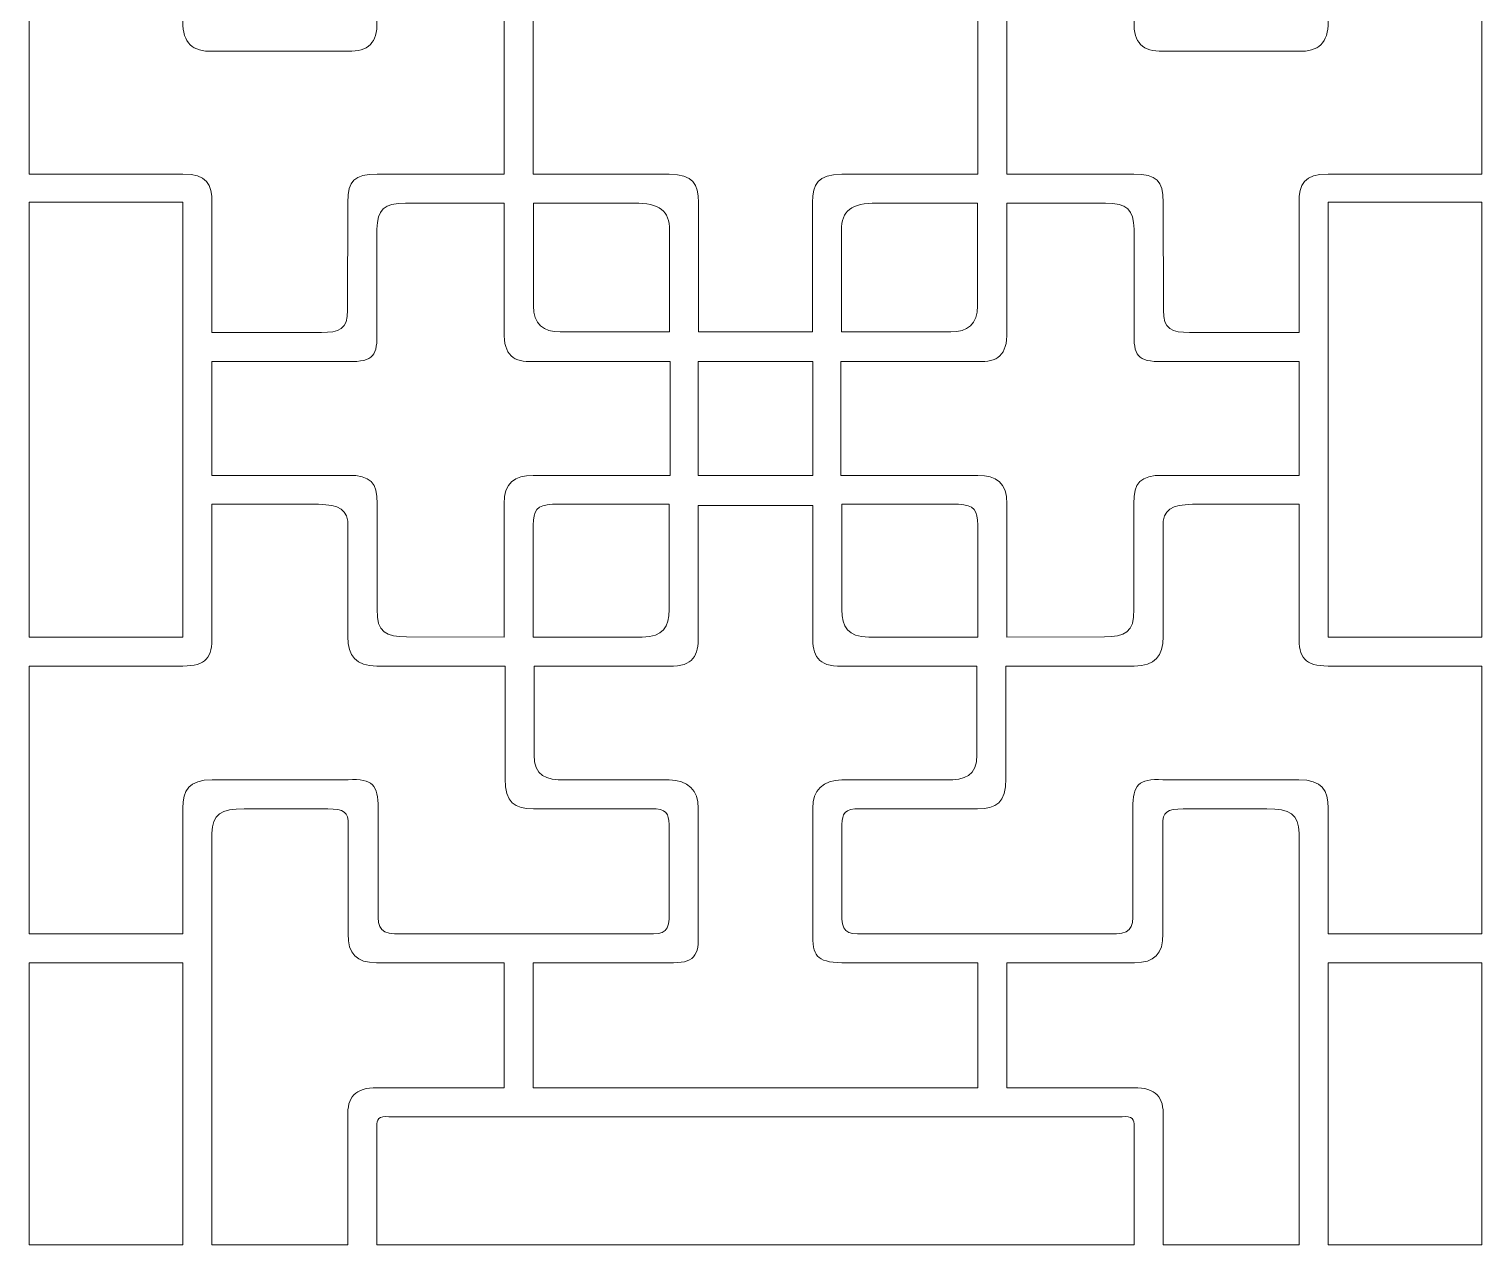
# Model space of a CAD drawing. Header units: centimetres. Extents: x -78 to 78, y -98 to 98.
# Drawn here: x -78.2 to 11.1, y -81.5 to -6.9 of the extents above; entities that cross this region are included whole.
import ezdxf

# ---------------------------------------------------------------- set-up
doc = ezdxf.new("R2010")
doc.units = ezdxf.units.CM
doc.header["$MEASUREMENT"] = 0
doc.layers.add('layer 1', color=7, linetype='Continuous')

msp = doc.modelspace()

# ---------------------------------------------------------------- linework, layer by layer
at = {"layer": 'layer 1', "color": 242, "lineweight": 9}
for points in [[(-78.1695, -44.21467), (-68.71788, -44.21467), (-68.71788, -17.50357), (-78.1695, -17.50357), (-78.1695, -44.21467)], [(1.62135, -44.21467), (11.07297, -44.21467), (11.07297, -17.50357), (1.62135, -17.50357), (1.62135, -44.21467)], [(-78.1695, -81.54172), (-68.71788, -81.54172), (-68.71788, -64.21376), (-78.1695, -64.21376), (-78.1695, -81.54172)], [(1.62135, -81.54172), (11.07297, -81.54172), (11.07297, -64.21376), (1.62135, -64.21376), (1.62135, -81.54172)]]:
    msp.add_lwpolyline(points, close=True, dxfattribs=at)
for points, knots in [([(-37.05181, 42.38583), (-37.05181, 42.38583), (-30.04471, 42.38583), (-30.04471, 42.38583), (-30.04471, 42.38583), (-30.04471, 42.38583), (-30.04534, 34.43359), (-30.04534, 34.43359), (-30.04534, 34.43359), (-30.04815, 33.29903), (-29.72842, 32.72958), (-28.24711, 32.6996), (-28.24711, 32.6996), (-28.24711, 32.6996), (-19.88451, 32.6996), (-19.88451, 32.6996), (-19.88451, 32.6996), (-19.88451, 32.6996), (-19.88451, -15.79132), (-19.88451, -15.79132), (-19.88451, -15.79132), (-19.88451, -15.79132), (-28.24711, -15.79132), (-28.24711, -15.79132), (-28.24711, -15.79132), (-29.72842, -15.8213), (-30.04815, -16.39075), (-30.04534, -17.52531), (-30.04534, -17.52531), (-30.04534, -17.52531), (-30.04471, -25.47755), (-30.04471, -25.47755), (-30.04471, -25.47755), (-30.04471, -25.47755), (-37.05182, -25.47755), (-37.05182, -25.47755), (-37.05182, -25.47755), (-37.05182, -25.47755), (-37.05119, -17.52531), (-37.05119, -17.52531), (-37.05119, -17.52531), (-37.04838, -16.39075), (-37.36811, -15.8213), (-38.84942, -15.79132), (-38.84942, -15.79132), (-38.84942, -15.79132), (-47.21202, -15.79132), (-47.21202, -15.79132), (-47.21202, -15.79132), (-47.21202, -15.79132), (-47.21202, 32.6996), (-47.21202, 32.6996), (-47.21202, 32.6996), (-47.21202, 32.6996), (-38.84942, 32.6996), (-38.84942, 32.6996), (-38.84942, 32.6996), (-37.36811, 32.72958), (-37.04838, 33.29903), (-37.05119, 34.43359), (-37.05119, 34.43359), (-37.05119, 34.43359), (-37.05182, 42.38583), (-37.05182, 42.38583), (-37.05182, 42.38583), (-37.05182, 42.38583), (-30.04471, 42.38583), (-30.04471, 42.38583)], [0, 0, 0, 0, 0.05555556, 0.05555556, 0.05555556, 0.05555556, 0.11111111, 0.11111111, 0.11111111, 0.11111111, 0.16666667, 0.16666667, 0.16666667, 0.16666667, 0.22222222, 0.22222222, 0.22222222, 0.22222222, 0.27777778, 0.27777778, 0.27777778, 0.27777778, 0.33333333, 0.33333333, 0.33333333, 0.33333333, 0.38888889, 0.38888889, 0.38888889, 0.38888889, 0.44444444, 0.44444444, 0.44444444, 0.44444444, 0.5, 0.5, 0.5, 0.5, 0.55555556, 0.55555556, 0.55555556, 0.55555556, 0.61111111, 0.61111111, 0.61111111, 0.61111111, 0.66666667, 0.66666667, 0.66666667, 0.66666667, 0.72222222, 0.72222222, 0.72222222, 0.72222222, 0.77777778, 0.77777778, 0.77777778, 0.77777778, 0.83333333, 0.83333333, 0.83333333, 0.83333333, 0.88888889, 0.88888889, 0.88888889, 0.88888889, 1, 1, 1, 1]), ([(-48.99276, -15.31189), (-48.99276, -15.31189), (-48.99276, 1.74212), (-48.99276, 1.74212), (-48.99276, 1.74212), (-48.99276, 1.74212), (-56.80062, 1.74212), (-56.80062, 1.74212), (-56.80062, 1.74212), (-56.80062, 1.74212), (-56.80062, -6.43583), (-56.80062, -6.43583), (-56.80062, -6.43583), (-56.77179, -7.72212), (-57.31932, -8.272), (-58.58021, -8.2429), (-58.58021, -8.2429), (-58.58021, -8.2429), (-66.91765, -8.2429), (-66.91765, -8.2429), (-66.91765, -8.2429), (-68.1212, -8.27772), (-68.72697, -7.74042), (-68.72645, -6.41702), (-68.72645, -6.41702), (-68.72645, -6.41702), (-68.71788, 1.74212), (-68.71788, 1.74212), (-68.71788, 1.74212), (-68.71788, 1.74212), (-78.1695, 1.74212), (-78.1695, 1.74212), (-78.1695, 1.74212), (-78.1695, 1.74212), (-78.1695, -15.79132), (-78.1695, -15.79132), (-78.1695, -15.79132), (-78.1695, -15.79132), (-68.71525, -15.79132), (-68.71525, -15.79132), (-68.71525, -15.79132), (-67.26547, -15.76975), (-66.92599, -16.41123), (-66.93714, -17.53387), (-66.93714, -17.53387), (-66.93714, -17.53387), (-66.93714, -25.5169), (-66.93714, -25.5169), (-66.93714, -25.5169), (-66.93714, -25.5169), (-60.20639, -25.50708), (-60.20639, -25.50708), (-60.20639, -25.50708), (-59.13963, -25.51964), (-58.57078, -25.29965), (-58.60681, -24.14949), (-58.60681, -24.14949), (-58.60681, -24.14949), (-58.58663, -17.52103), (-58.58663, -17.52103), (-58.58663, -17.52103), (-58.57345, -16.14408), (-58.21679, -15.81576), (-56.79118, -15.79132), (-56.79118, -15.79132), (-56.79118, -15.79132), (-48.99276, -15.79132), (-48.99276, -15.79132), (-48.99276, -15.79132), (-48.99276, -15.79132), (-48.99276, -8.25742), (-48.99276, -8.25742)], [0, 0, 0, 0, 0.05263158, 0.05263158, 0.05263158, 0.05263158, 0.10526316, 0.10526316, 0.10526316, 0.10526316, 0.15789474, 0.15789474, 0.15789474, 0.15789474, 0.21052632, 0.21052632, 0.21052632, 0.21052632, 0.26315789, 0.26315789, 0.26315789, 0.26315789, 0.31578947, 0.31578947, 0.31578947, 0.31578947, 0.36842105, 0.36842105, 0.36842105, 0.36842105, 0.42105263, 0.42105263, 0.42105263, 0.42105263, 0.47368421, 0.47368421, 0.47368421, 0.47368421, 0.52631579, 0.52631579, 0.52631579, 0.52631579, 0.57894737, 0.57894737, 0.57894737, 0.57894737, 0.63157895, 0.63157895, 0.63157895, 0.63157895, 0.68421053, 0.68421053, 0.68421053, 0.68421053, 0.73684211, 0.73684211, 0.73684211, 0.73684211, 0.78947368, 0.78947368, 0.78947368, 0.78947368, 0.84210526, 0.84210526, 0.84210526, 0.84210526, 0.89473684, 0.89473684, 0.89473684, 0.89473684, 1, 1, 1, 1]), ([(-18.10377, -15.31189), (-18.10377, -15.31189), (-18.10377, 1.74212), (-18.10377, 1.74212), (-18.10377, 1.74212), (-18.10377, 1.74212), (-10.29591, 1.74212), (-10.29591, 1.74212), (-10.29591, 1.74212), (-10.29591, 1.74212), (-10.29591, -6.43583), (-10.29591, -6.43583), (-10.29591, -6.43583), (-10.32474, -7.72212), (-9.77721, -8.272), (-8.51632, -8.2429), (-8.51632, -8.2429), (-8.51632, -8.2429), (-0.17888, -8.2429), (-0.17888, -8.2429), (-0.17888, -8.2429), (1.02467, -8.27772), (1.63044, -7.74042), (1.62992, -6.41702), (1.62992, -6.41702), (1.62992, -6.41702), (1.62135, 1.74212), (1.62135, 1.74212), (1.62135, 1.74212), (1.62135, 1.74212), (11.07297, 1.74212), (11.07297, 1.74212), (11.07297, 1.74212), (11.07297, 1.74212), (11.07297, -15.79132), (11.07297, -15.79132), (11.07297, -15.79132), (11.07297, -15.79132), (1.61872, -15.79132), (1.61872, -15.79132), (1.61872, -15.79132), (0.16894, -15.76975), (-0.17054, -16.41123), (-0.15939, -17.53387), (-0.15939, -17.53387), (-0.15939, -17.53387), (-0.15939, -25.5169), (-0.15939, -25.5169), (-0.15939, -25.5169), (-0.15939, -25.5169), (-6.89014, -25.50708), (-6.89014, -25.50708), (-6.89014, -25.50708), (-7.9569, -25.51964), (-8.52575, -25.29965), (-8.48972, -24.14949), (-8.48972, -24.14949), (-8.48972, -24.14949), (-8.5099, -17.52103), (-8.5099, -17.52103), (-8.5099, -17.52103), (-8.52308, -16.14408), (-8.87974, -15.81576), (-10.30535, -15.79132), (-10.30535, -15.79132), (-10.30535, -15.79132), (-18.10377, -15.79132), (-18.10377, -15.79132), (-18.10377, -15.79132), (-18.10377, -15.79132), (-18.10377, -8.25742), (-18.10377, -8.25742)], [0, 0, 0, 0, 0.05263158, 0.05263158, 0.05263158, 0.05263158, 0.10526316, 0.10526316, 0.10526316, 0.10526316, 0.15789474, 0.15789474, 0.15789474, 0.15789474, 0.21052632, 0.21052632, 0.21052632, 0.21052632, 0.26315789, 0.26315789, 0.26315789, 0.26315789, 0.31578947, 0.31578947, 0.31578947, 0.31578947, 0.36842105, 0.36842105, 0.36842105, 0.36842105, 0.42105263, 0.42105263, 0.42105263, 0.42105263, 0.47368421, 0.47368421, 0.47368421, 0.47368421, 0.52631579, 0.52631579, 0.52631579, 0.52631579, 0.57894737, 0.57894737, 0.57894737, 0.57894737, 0.63157895, 0.63157895, 0.63157895, 0.63157895, 0.68421053, 0.68421053, 0.68421053, 0.68421053, 0.73684211, 0.73684211, 0.73684211, 0.73684211, 0.78947368, 0.78947368, 0.78947368, 0.78947368, 0.84210526, 0.84210526, 0.84210526, 0.84210526, 0.89473684, 0.89473684, 0.89473684, 0.89473684, 1, 1, 1, 1]), ([(-48.99276, -25.46043), (-48.99276, -25.46043), (-48.99276, -17.57206), (-48.99276, -17.57206), (-48.99276, -17.57206), (-48.99276, -17.57206), (-55.0535, -17.57206), (-55.0535, -17.57206), (-55.0535, -17.57206), (-56.37862, -17.56826), (-56.75948, -17.9657), (-56.80062, -19.16883), (-56.80062, -19.16883), (-56.80062, -19.16883), (-56.80062, -25.46899), (-56.80062, -25.46899), (-56.80062, -25.46899), (-56.78278, -26.89751), (-56.93725, -27.3273), (-58.58021, -27.29764), (-58.58021, -27.29764), (-58.58021, -27.29764), (-66.93714, -27.29764), (-66.93714, -27.29764), (-66.93714, -27.29764), (-66.93714, -27.29764), (-66.93714, -34.28362), (-66.93714, -34.28362), (-66.93714, -34.28362), (-66.93714, -34.28362), (-58.58022, -34.28362), (-58.58022, -34.28362), (-58.58022, -34.28362), (-57.19265, -34.27078), (-56.75097, -34.73802), (-56.79294, -36.01491), (-56.79294, -36.01491), (-56.79294, -36.01491), (-56.79294, -42.51195), (-56.79294, -42.51195), (-56.79294, -42.51195), (-56.82515, -43.94398), (-56.20537, -44.19043), (-54.99353, -44.20149), (-54.99353, -44.20149), (-54.99353, -44.20149), (-48.99276, -44.21467), (-48.99276, -44.21467), (-48.99276, -44.21467), (-48.99276, -44.21467), (-48.99276, -36.04059), (-48.99276, -36.04059), (-48.99276, -36.04059), (-48.99585, -34.7186), (-48.34821, -34.31559), (-47.20398, -34.28362), (-47.20398, -34.28362), (-47.20398, -34.28362), (-38.78775, -34.28362), (-38.78775, -34.28362), (-38.78775, -34.28362), (-38.78775, -34.28362), (-38.78775, -27.29764), (-38.78775, -27.29764), (-38.78775, -27.29764), (-38.78775, -27.29764), (-47.19971, -27.29764), (-47.19971, -27.29764), (-47.19971, -27.29764), (-48.40948, -27.34009), (-49.01284, -26.93029), (-48.99276, -25.46043)], [0, 0, 0, 0, 0.05263158, 0.05263158, 0.05263158, 0.05263158, 0.10526316, 0.10526316, 0.10526316, 0.10526316, 0.15789474, 0.15789474, 0.15789474, 0.15789474, 0.21052632, 0.21052632, 0.21052632, 0.21052632, 0.26315789, 0.26315789, 0.26315789, 0.26315789, 0.31578947, 0.31578947, 0.31578947, 0.31578947, 0.36842105, 0.36842105, 0.36842105, 0.36842105, 0.42105263, 0.42105263, 0.42105263, 0.42105263, 0.47368421, 0.47368421, 0.47368421, 0.47368421, 0.52631579, 0.52631579, 0.52631579, 0.52631579, 0.57894737, 0.57894737, 0.57894737, 0.57894737, 0.63157895, 0.63157895, 0.63157895, 0.63157895, 0.68421053, 0.68421053, 0.68421053, 0.68421053, 0.73684211, 0.73684211, 0.73684211, 0.73684211, 0.78947368, 0.78947368, 0.78947368, 0.78947368, 0.84210526, 0.84210526, 0.84210526, 0.84210526, 0.89473684, 0.89473684, 0.89473684, 0.89473684, 1, 1, 1, 1]), ([(-38.8323, -19.24588), (-38.8323, -19.24588), (-38.8323, -25.47755), (-38.8323, -25.47755), (-38.8323, -25.47755), (-38.8323, -25.47755), (-45.54334, -25.47755), (-45.54334, -25.47755), (-45.54334, -25.47755), (-46.56359, -25.49325), (-47.20094, -24.99536), (-47.18686, -23.86827), (-47.18686, -23.86827), (-47.18686, -23.86827), (-47.18686, -17.56811), (-47.18686, -17.56811), (-47.18686, -17.56811), (-47.18686, -17.56811), (-40.98943, -17.56811), (-40.98943, -17.56811), (-40.98943, -17.56811), (-39.46859, -17.56526), (-38.80947, -18.03037), (-38.8323, -19.24588)], [0, 0, 0, 0, 0.14285714, 0.14285714, 0.14285714, 0.14285714, 0.28571429, 0.28571429, 0.28571429, 0.28571429, 0.42857143, 0.42857143, 0.42857143, 0.42857143, 0.57142857, 0.57142857, 0.57142857, 0.57142857, 0.71428571, 0.71428571, 0.71428571, 0.71428571, 1, 1, 1, 1]), ([(-18.10377, -25.46043), (-18.10377, -25.46043), (-18.10377, -17.57206), (-18.10377, -17.57206), (-18.10377, -17.57206), (-18.10377, -17.57206), (-12.04303, -17.57206), (-12.04303, -17.57206), (-12.04303, -17.57206), (-10.71791, -17.56826), (-10.33705, -17.9657), (-10.29591, -19.16883), (-10.29591, -19.16883), (-10.29591, -19.16883), (-10.29591, -25.46899), (-10.29591, -25.46899), (-10.29591, -25.46899), (-10.31375, -26.89751), (-10.15928, -27.3273), (-8.51632, -27.29764), (-8.51632, -27.29764), (-8.51632, -27.29764), (-0.15939, -27.29764), (-0.15939, -27.29764), (-0.15939, -27.29764), (-0.15939, -27.29764), (-0.15939, -34.28362), (-0.15939, -34.28362), (-0.15939, -34.28362), (-0.15939, -34.28362), (-8.51631, -34.28362), (-8.51631, -34.28362), (-8.51631, -34.28362), (-9.90388, -34.27078), (-10.34556, -34.73802), (-10.30359, -36.01491), (-10.30359, -36.01491), (-10.30359, -36.01491), (-10.30359, -42.51195), (-10.30359, -42.51195), (-10.30359, -42.51195), (-10.27138, -43.94398), (-10.89116, -44.19043), (-12.103, -44.20149), (-12.103, -44.20149), (-12.103, -44.20149), (-18.10377, -44.21467), (-18.10377, -44.21467), (-18.10377, -44.21467), (-18.10377, -44.21467), (-18.10377, -36.04059), (-18.10377, -36.04059), (-18.10377, -36.04059), (-18.10068, -34.7186), (-18.74832, -34.31559), (-19.89255, -34.28362), (-19.89255, -34.28362), (-19.89255, -34.28362), (-28.30878, -34.28362), (-28.30878, -34.28362), (-28.30878, -34.28362), (-28.30878, -34.28362), (-28.30878, -27.29764), (-28.30878, -27.29764), (-28.30878, -27.29764), (-28.30878, -27.29764), (-19.89682, -27.29764), (-19.89682, -27.29764), (-19.89682, -27.29764), (-18.68705, -27.34009), (-18.08369, -26.93029), (-18.10377, -25.46043)], [0, 0, 0, 0, 0.05263158, 0.05263158, 0.05263158, 0.05263158, 0.10526316, 0.10526316, 0.10526316, 0.10526316, 0.15789474, 0.15789474, 0.15789474, 0.15789474, 0.21052632, 0.21052632, 0.21052632, 0.21052632, 0.26315789, 0.26315789, 0.26315789, 0.26315789, 0.31578947, 0.31578947, 0.31578947, 0.31578947, 0.36842105, 0.36842105, 0.36842105, 0.36842105, 0.42105263, 0.42105263, 0.42105263, 0.42105263, 0.47368421, 0.47368421, 0.47368421, 0.47368421, 0.52631579, 0.52631579, 0.52631579, 0.52631579, 0.57894737, 0.57894737, 0.57894737, 0.57894737, 0.63157895, 0.63157895, 0.63157895, 0.63157895, 0.68421053, 0.68421053, 0.68421053, 0.68421053, 0.73684211, 0.73684211, 0.73684211, 0.73684211, 0.78947368, 0.78947368, 0.78947368, 0.78947368, 0.84210526, 0.84210526, 0.84210526, 0.84210526, 0.89473684, 0.89473684, 0.89473684, 0.89473684, 1, 1, 1, 1]), ([(-28.26423, -19.24588), (-28.26423, -19.24588), (-28.26423, -25.47755), (-28.26423, -25.47755), (-28.26423, -25.47755), (-28.26423, -25.47755), (-21.55319, -25.47755), (-21.55319, -25.47755), (-21.55319, -25.47755), (-20.53294, -25.49325), (-19.89559, -24.99536), (-19.90967, -23.86827), (-19.90967, -23.86827), (-19.90967, -23.86827), (-19.90967, -17.56811), (-19.90967, -17.56811), (-19.90967, -17.56811), (-19.90967, -17.56811), (-26.1071, -17.56811), (-26.1071, -17.56811), (-26.1071, -17.56811), (-27.62794, -17.56526), (-28.28706, -18.03037), (-28.26423, -19.24588)], [0, 0, 0, 0, 0.14285714, 0.14285714, 0.14285714, 0.14285714, 0.28571429, 0.28571429, 0.28571429, 0.28571429, 0.42857143, 0.42857143, 0.42857143, 0.42857143, 0.57142857, 0.57142857, 0.57142857, 0.57142857, 0.71428571, 0.71428571, 0.71428571, 0.71428571, 1, 1, 1, 1]), ([(-30.02103, -27.29764), (-30.02103, -27.29764), (-30.02102, -34.28362), (-30.02102, -34.28362), (-30.02102, -34.28362), (-30.02102, -34.28362), (-37.0755, -34.28362), (-37.0755, -34.28362), (-37.0755, -34.28362), (-37.0755, -34.28362), (-37.0755, -27.29764), (-37.0755, -27.29764), (-37.0755, -27.29764), (-37.0755, -27.29764), (-30.02103, -27.29764), (-30.02103, -27.29764)], [0, 0, 0, 0, 0.2, 0.2, 0.2, 0.2, 0.4, 0.4, 0.4, 0.4, 0.6, 0.6, 0.6, 0.6, 1, 1, 1, 1]), ([(-56.73213, -61.07003), (-56.73213, -61.07003), (-56.73213, -54.70623), (-56.73213, -54.70623), (-56.73213, -54.70623), (-56.709, -53.31401), (-57.06253, -52.89189), (-58.5631, -52.97767), (-58.5631, -52.97767), (-58.5631, -52.97767), (-66.91766, -52.97767), (-66.91766, -52.97767), (-66.91766, -52.97767), (-68.34238, -52.97389), (-68.75125, -53.63228), (-68.71788, -54.71851), (-68.71788, -54.71851), (-68.71788, -54.71851), (-68.71788, -62.43301), (-68.71788, -62.43301), (-68.71788, -62.43301), (-68.71788, -62.43301), (-78.1695, -62.43301), (-78.1695, -62.43301), (-78.1695, -62.43301), (-78.1695, -62.43301), (-78.1695, -45.99541), (-78.1695, -45.99541), (-78.1695, -45.99541), (-78.1695, -45.99541), (-68.71526, -45.99541), (-68.71526, -45.99541), (-68.71526, -45.99541), (-67.30363, -45.99842), (-66.89925, -45.45646), (-66.93714, -44.16404), (-66.93714, -44.16404), (-66.93714, -44.16404), (-66.93714, -36.06436), (-66.93714, -36.06436), (-66.93714, -36.06436), (-66.93714, -36.06436), (-60.38638, -36.06436), (-60.38638, -36.06436), (-60.38638, -36.06436), (-59.13699, -36.08783), (-58.54387, -36.33671), (-58.58136, -37.47867), (-58.58136, -37.47867), (-58.58136, -37.47867), (-58.58136, -44.18115), (-58.58136, -44.18115), (-58.58136, -44.18115), (-58.58954, -45.37941), (-58.11553, -45.99273), (-56.79974, -45.99541), (-56.79974, -45.99541), (-56.79974, -45.99541), (-48.92427, -45.99541), (-48.92427, -45.99541), (-48.92427, -45.99541), (-48.92427, -45.99541), (-48.92427, -52.91793), (-48.92427, -52.91793), (-48.92427, -52.91793), (-48.953, -54.38254), (-48.33104, -54.75578), (-47.18686, -54.76213), (-47.18686, -54.76213), (-47.18686, -54.76213), (-39.97078, -54.76213), (-39.97078, -54.76213), (-39.97078, -54.76213), (-38.98653, -54.74972), (-38.8875, -55.05617), (-38.85624, -55.72003), (-38.85624, -55.72003), (-38.85624, -55.72003), (-38.85624, -61.17275), (-38.85624, -61.17275), (-38.85624, -61.17275), (-38.80534, -62.25209), (-39.12266, -62.49524), (-40.16766, -62.43301), (-40.16766, -62.43301), (-40.16766, -62.43301), (-55.30174, -62.43301), (-55.30174, -62.43301), (-55.30174, -62.43301), (-56.53753, -62.49227), (-56.77464, -62.14066), (-56.73213, -61.07003)], [0, 0, 0, 0, 0.04166667, 0.04166667, 0.04166667, 0.04166667, 0.08333333, 0.08333333, 0.08333333, 0.08333333, 0.125, 0.125, 0.125, 0.125, 0.16666667, 0.16666667, 0.16666667, 0.16666667, 0.20833333, 0.20833333, 0.20833333, 0.20833333, 0.25, 0.25, 0.25, 0.25, 0.29166667, 0.29166667, 0.29166667, 0.29166667, 0.33333333, 0.33333333, 0.33333333, 0.33333333, 0.375, 0.375, 0.375, 0.375, 0.41666667, 0.41666667, 0.41666667, 0.41666667, 0.45833333, 0.45833333, 0.45833333, 0.45833333, 0.5, 0.5, 0.5, 0.5, 0.54166667, 0.54166667, 0.54166667, 0.54166667, 0.58333333, 0.58333333, 0.58333333, 0.58333333, 0.625, 0.625, 0.625, 0.625, 0.66666667, 0.66666667, 0.66666667, 0.66666667, 0.70833333, 0.70833333, 0.70833333, 0.70833333, 0.75, 0.75, 0.75, 0.75, 0.79166667, 0.79166667, 0.79166667, 0.79166667, 0.83333333, 0.83333333, 0.83333333, 0.83333333, 0.875, 0.875, 0.875, 0.875, 0.91666667, 0.91666667, 0.91666667, 0.91666667, 1, 1, 1, 1]), ([(-46.0227, -36.06436), (-46.0227, -36.06436), (-38.85624, -36.06436), (-38.85624, -36.06436), (-38.85624, -36.06436), (-38.85624, -36.06436), (-38.85624, -42.52907), (-38.85624, -42.52907), (-38.85624, -42.52907), (-38.88408, -43.61454), (-39.19532, -44.17925), (-40.51005, -44.21467), (-40.51005, -44.21467), (-40.51005, -44.21467), (-47.21202, -44.21467), (-47.21202, -44.21467), (-47.21202, -44.21467), (-47.21202, -44.21467), (-47.21202, -37.32459), (-47.21202, -37.32459), (-47.21202, -37.32459), (-47.18366, -36.47648), (-46.99266, -36.0821), (-46.0227, -36.06436)], [0, 0, 0, 0, 0.14285714, 0.14285714, 0.14285714, 0.14285714, 0.28571429, 0.28571429, 0.28571429, 0.28571429, 0.42857143, 0.42857143, 0.42857143, 0.42857143, 0.57142857, 0.57142857, 0.57142857, 0.57142857, 0.71428571, 0.71428571, 0.71428571, 0.71428571, 1, 1, 1, 1]), ([(-37.07551, -36.13618), (-37.07551, -36.13618), (-30.02103, -36.13618), (-30.02103, -36.13618), (-30.02103, -36.13618), (-30.02103, -36.13618), (-30.02103, -44.17259), (-30.02103, -44.17259), (-30.02103, -44.17259), (-30.07174, -45.33376), (-29.72296, -46.03552), (-28.25567, -45.99541), (-28.25567, -45.99541), (-28.25567, -45.99541), (-19.953, -45.99541), (-19.953, -45.99541), (-19.953, -45.99541), (-19.953, -45.99541), (-19.953, -51.44859), (-19.953, -51.44859), (-19.953, -51.44859), (-19.93286, -52.73547), (-20.68311, -53.00657), (-21.84423, -52.9809), (-21.84423, -52.9809), (-21.84423, -52.9809), (-28.24748, -52.97924), (-28.24748, -52.97924), (-28.24748, -52.97924), (-29.3738, -53.01465), (-30.07355, -53.6079), (-30.0214, -54.71618), (-30.0214, -54.71618), (-30.0214, -54.71618), (-30.0214, -62.37539), (-30.0214, -62.37539), (-30.0214, -62.37539), (-30.04501, -63.77928), (-29.82855, -64.16807), (-28.24283, -64.21375), (-28.24283, -64.21375), (-28.24283, -64.21375), (-19.88451, -64.21375), (-19.88451, -64.21375), (-19.88451, -64.21375), (-19.88451, -64.21375), (-19.88451, -71.88463), (-19.88451, -71.88463), (-19.88451, -71.88463), (-19.88451, -71.88463), (-47.21202, -71.88463), (-47.21202, -71.88463), (-47.21202, -71.88463), (-47.21202, -71.88463), (-47.21202, -64.21375), (-47.21202, -64.21375), (-47.21202, -64.21375), (-47.21202, -64.21375), (-38.8537, -64.21375), (-38.8537, -64.21375), (-38.8537, -64.21375), (-37.31934, -64.27079), (-36.98304, -63.77928), (-37.07513, -62.37539), (-37.07513, -62.37539), (-37.07513, -62.37539), (-37.07513, -54.71618), (-37.07513, -54.71618), (-37.07513, -54.71618), (-37.02298, -53.6079), (-37.72273, -53.01465), (-38.84905, -52.97924), (-38.84905, -52.97924), (-38.84905, -52.97924), (-45.2523, -52.9809), (-45.2523, -52.9809), (-45.2523, -52.9809), (-46.41342, -53.00657), (-47.16367, -52.73547), (-47.14353, -51.44859), (-47.14353, -51.44859), (-47.14353, -51.44859), (-47.14353, -45.99541), (-47.14353, -45.99541), (-47.14353, -45.99541), (-47.14353, -45.99541), (-38.84086, -45.99541), (-38.84086, -45.99541), (-38.84086, -45.99541), (-37.37357, -46.03552), (-37.02479, -45.33376), (-37.0755, -44.17259), (-37.0755, -44.17259), (-37.0755, -44.17259), (-37.07551, -36.13618), (-37.07551, -36.13618)], [0, 0, 0, 0, 0.04, 0.04, 0.04, 0.04, 0.08, 0.08, 0.08, 0.08, 0.12, 0.12, 0.12, 0.12, 0.16, 0.16, 0.16, 0.16, 0.2, 0.2, 0.2, 0.2, 0.24, 0.24, 0.24, 0.24, 0.28, 0.28, 0.28, 0.28, 0.32, 0.32, 0.32, 0.32, 0.36, 0.36, 0.36, 0.36, 0.4, 0.4, 0.4, 0.4, 0.44, 0.44, 0.44, 0.44, 0.48, 0.48, 0.48, 0.48, 0.52, 0.52, 0.52, 0.52, 0.56, 0.56, 0.56, 0.56, 0.6, 0.6, 0.6, 0.6, 0.64, 0.64, 0.64, 0.64, 0.68, 0.68, 0.68, 0.68, 0.72, 0.72, 0.72, 0.72, 0.76, 0.76, 0.76, 0.76, 0.8, 0.8, 0.8, 0.8, 0.84, 0.84, 0.84, 0.84, 0.88, 0.88, 0.88, 0.88, 0.92, 0.92, 0.92, 0.92, 1, 1, 1, 1]), ([(-10.3644, -61.07003), (-10.3644, -61.07003), (-10.3644, -54.70623), (-10.3644, -54.70623), (-10.3644, -54.70623), (-10.38753, -53.31401), (-10.034, -52.89189), (-8.53343, -52.97767), (-8.53343, -52.97767), (-8.53343, -52.97767), (-0.17887, -52.97767), (-0.17887, -52.97767), (-0.17887, -52.97767), (1.24585, -52.97389), (1.65472, -53.63228), (1.62135, -54.71851), (1.62135, -54.71851), (1.62135, -54.71851), (1.62135, -62.43301), (1.62135, -62.43301), (1.62135, -62.43301), (1.62135, -62.43301), (11.07297, -62.43301), (11.07297, -62.43301), (11.07297, -62.43301), (11.07297, -62.43301), (11.07297, -45.99541), (11.07297, -45.99541), (11.07297, -45.99541), (11.07297, -45.99541), (1.61873, -45.99541), (1.61873, -45.99541), (1.61873, -45.99541), (0.2071, -45.99842), (-0.19728, -45.45646), (-0.15939, -44.16404), (-0.15939, -44.16404), (-0.15939, -44.16404), (-0.15939, -36.06436), (-0.15939, -36.06436), (-0.15939, -36.06436), (-0.15939, -36.06436), (-6.71015, -36.06436), (-6.71015, -36.06436), (-6.71015, -36.06436), (-7.95954, -36.08783), (-8.55266, -36.33671), (-8.51517, -37.47867), (-8.51517, -37.47867), (-8.51517, -37.47867), (-8.51517, -44.18115), (-8.51517, -44.18115), (-8.51517, -44.18115), (-8.50699, -45.37941), (-8.981, -45.99273), (-10.29679, -45.99541), (-10.29679, -45.99541), (-10.29679, -45.99541), (-18.17226, -45.99541), (-18.17226, -45.99541), (-18.17226, -45.99541), (-18.17226, -45.99541), (-18.17226, -52.91793), (-18.17226, -52.91793), (-18.17226, -52.91793), (-18.14353, -54.38254), (-18.76549, -54.75578), (-19.90967, -54.76213), (-19.90967, -54.76213), (-19.90967, -54.76213), (-27.12575, -54.76213), (-27.12575, -54.76213), (-27.12575, -54.76213), (-28.11, -54.74972), (-28.20903, -55.05617), (-28.24029, -55.72003), (-28.24029, -55.72003), (-28.24029, -55.72003), (-28.24029, -61.17275), (-28.24029, -61.17275), (-28.24029, -61.17275), (-28.29119, -62.25209), (-27.97387, -62.49524), (-26.92887, -62.43301), (-26.92887, -62.43301), (-26.92887, -62.43301), (-11.79479, -62.43301), (-11.79479, -62.43301), (-11.79479, -62.43301), (-10.559, -62.49227), (-10.32189, -62.14066), (-10.3644, -61.07003)], [0, 0, 0, 0, 0.04166667, 0.04166667, 0.04166667, 0.04166667, 0.08333333, 0.08333333, 0.08333333, 0.08333333, 0.125, 0.125, 0.125, 0.125, 0.16666667, 0.16666667, 0.16666667, 0.16666667, 0.20833333, 0.20833333, 0.20833333, 0.20833333, 0.25, 0.25, 0.25, 0.25, 0.29166667, 0.29166667, 0.29166667, 0.29166667, 0.33333333, 0.33333333, 0.33333333, 0.33333333, 0.375, 0.375, 0.375, 0.375, 0.41666667, 0.41666667, 0.41666667, 0.41666667, 0.45833333, 0.45833333, 0.45833333, 0.45833333, 0.5, 0.5, 0.5, 0.5, 0.54166667, 0.54166667, 0.54166667, 0.54166667, 0.58333333, 0.58333333, 0.58333333, 0.58333333, 0.625, 0.625, 0.625, 0.625, 0.66666667, 0.66666667, 0.66666667, 0.66666667, 0.70833333, 0.70833333, 0.70833333, 0.70833333, 0.75, 0.75, 0.75, 0.75, 0.79166667, 0.79166667, 0.79166667, 0.79166667, 0.83333333, 0.83333333, 0.83333333, 0.83333333, 0.875, 0.875, 0.875, 0.875, 0.91666667, 0.91666667, 0.91666667, 0.91666667, 1, 1, 1, 1]), ([(-21.07383, -36.06436), (-21.07383, -36.06436), (-28.24029, -36.06436), (-28.24029, -36.06436), (-28.24029, -36.06436), (-28.24029, -36.06436), (-28.24029, -42.52907), (-28.24029, -42.52907), (-28.24029, -42.52907), (-28.21245, -43.61454), (-27.90121, -44.17925), (-26.58648, -44.21467), (-26.58648, -44.21467), (-26.58648, -44.21467), (-19.88451, -44.21467), (-19.88451, -44.21467), (-19.88451, -44.21467), (-19.88451, -44.21467), (-19.88451, -37.32459), (-19.88451, -37.32459), (-19.88451, -37.32459), (-19.91287, -36.47648), (-20.10387, -36.0821), (-21.07383, -36.06436)], [0, 0, 0, 0, 0.14285714, 0.14285714, 0.14285714, 0.14285714, 0.28571429, 0.28571429, 0.28571429, 0.28571429, 0.42857143, 0.42857143, 0.42857143, 0.42857143, 0.57142857, 0.57142857, 0.57142857, 0.57142857, 0.71428571, 0.71428571, 0.71428571, 0.71428571, 1, 1, 1, 1]), ([(-58.57394, -62.43963), (-58.57394, -62.43963), (-58.57394, -55.76283), (-58.57394, -55.76283), (-58.57394, -55.76283), (-58.51611, -54.9385), (-58.8292, -54.77614), (-59.82142, -54.76213), (-59.82142, -54.76213), (-59.82142, -54.76213), (-64.95742, -54.76213), (-64.95742, -54.76213), (-64.95742, -54.76213), (-66.36774, -54.74759), (-66.92492, -55.11825), (-66.93714, -56.25931), (-66.93714, -56.25931), (-66.93714, -56.25931), (-66.93714, -81.54172), (-66.93714, -81.54172), (-66.93714, -81.54172), (-66.93714, -81.54172), (-58.58136, -81.54172), (-58.58136, -81.54172), (-58.58136, -81.54172), (-58.58136, -81.54172), (-58.58136, -73.63611), (-58.58136, -73.63611), (-58.58136, -73.63611), (-58.64805, -72.51727), (-58.13979, -71.8621), (-56.79118, -71.88463), (-56.79118, -71.88463), (-56.79118, -71.88463), (-48.99276, -71.88463), (-48.99276, -71.88463), (-48.99276, -71.88463), (-48.99276, -71.88463), (-48.99276, -64.21375), (-48.99276, -64.21375), (-48.99276, -64.21375), (-48.99276, -64.21375), (-56.818, -64.21375), (-56.818, -64.21375), (-56.818, -64.21375), (-58.05959, -64.19875), (-58.58499, -63.693), (-58.57394, -62.43963)], [0, 0, 0, 0, 0.07692308, 0.07692308, 0.07692308, 0.07692308, 0.15384615, 0.15384615, 0.15384615, 0.15384615, 0.23076923, 0.23076923, 0.23076923, 0.23076923, 0.30769231, 0.30769231, 0.30769231, 0.30769231, 0.38461538, 0.38461538, 0.38461538, 0.38461538, 0.46153846, 0.46153846, 0.46153846, 0.46153846, 0.53846154, 0.53846154, 0.53846154, 0.53846154, 0.61538462, 0.61538462, 0.61538462, 0.61538462, 0.69230769, 0.69230769, 0.69230769, 0.69230769, 0.76923077, 0.76923077, 0.76923077, 0.76923077, 0.84615385, 0.84615385, 0.84615385, 0.84615385, 1, 1, 1, 1]), ([(-8.52259, -62.43963), (-8.52259, -62.43963), (-8.52259, -55.76283), (-8.52259, -55.76283), (-8.52259, -55.76283), (-8.58042, -54.9385), (-8.26733, -54.77614), (-7.27511, -54.76213), (-7.27511, -54.76213), (-7.27511, -54.76213), (-2.13911, -54.76213), (-2.13911, -54.76213), (-2.13911, -54.76213), (-0.72879, -54.74759), (-0.17161, -55.11825), (-0.15939, -56.25931), (-0.15939, -56.25931), (-0.15939, -56.25931), (-0.15939, -81.54172), (-0.15939, -81.54172), (-0.15939, -81.54172), (-0.15939, -81.54172), (-8.51517, -81.54172), (-8.51517, -81.54172), (-8.51517, -81.54172), (-8.51517, -81.54172), (-8.51517, -73.63611), (-8.51517, -73.63611), (-8.51517, -73.63611), (-8.44848, -72.51727), (-8.95674, -71.8621), (-10.30535, -71.88463), (-10.30535, -71.88463), (-10.30535, -71.88463), (-18.10377, -71.88463), (-18.10377, -71.88463), (-18.10377, -71.88463), (-18.10377, -71.88463), (-18.10377, -64.21375), (-18.10377, -64.21375), (-18.10377, -64.21375), (-18.10377, -64.21375), (-10.27853, -64.21375), (-10.27853, -64.21375), (-10.27853, -64.21375), (-9.03694, -64.19875), (-8.51154, -63.693), (-8.52259, -62.43963)], [0, 0, 0, 0, 0.07692308, 0.07692308, 0.07692308, 0.07692308, 0.15384615, 0.15384615, 0.15384615, 0.15384615, 0.23076923, 0.23076923, 0.23076923, 0.23076923, 0.30769231, 0.30769231, 0.30769231, 0.30769231, 0.38461538, 0.38461538, 0.38461538, 0.38461538, 0.46153846, 0.46153846, 0.46153846, 0.46153846, 0.53846154, 0.53846154, 0.53846154, 0.53846154, 0.61538462, 0.61538462, 0.61538462, 0.61538462, 0.69230769, 0.69230769, 0.69230769, 0.69230769, 0.76923077, 0.76923077, 0.76923077, 0.76923077, 0.84615385, 0.84615385, 0.84615385, 0.84615385, 1, 1, 1, 1]), ([(-56.80062, -81.54172), (-56.80062, -81.54172), (-56.80062, -74.25242), (-56.80062, -74.25242), (-56.80062, -74.25242), (-56.84739, -73.82559), (-56.66163, -73.63564), (-56.0807, -73.66537), (-56.0807, -73.66537), (-56.0807, -73.66537), (-11.01583, -73.66537), (-11.01583, -73.66537), (-11.01583, -73.66537), (-10.4349, -73.63564), (-10.24914, -73.82559), (-10.29591, -74.25242), (-10.29591, -74.25242), (-10.29591, -74.25242), (-10.29591, -81.54172), (-10.29591, -81.54172), (-10.29591, -81.54172), (-10.29591, -81.54172), (-56.80062, -81.54172), (-56.80062, -81.54172)], [0, 0, 0, 0, 0.14285714, 0.14285714, 0.14285714, 0.14285714, 0.28571429, 0.28571429, 0.28571429, 0.28571429, 0.42857143, 0.42857143, 0.42857143, 0.42857143, 0.57142857, 0.57142857, 0.57142857, 0.57142857, 0.71428571, 0.71428571, 0.71428571, 0.71428571, 1, 1, 1, 1])]:
    msp.add_open_spline(points, degree=3, knots=knots, dxfattribs=at)

doc.saveas('drawing.dxf')
